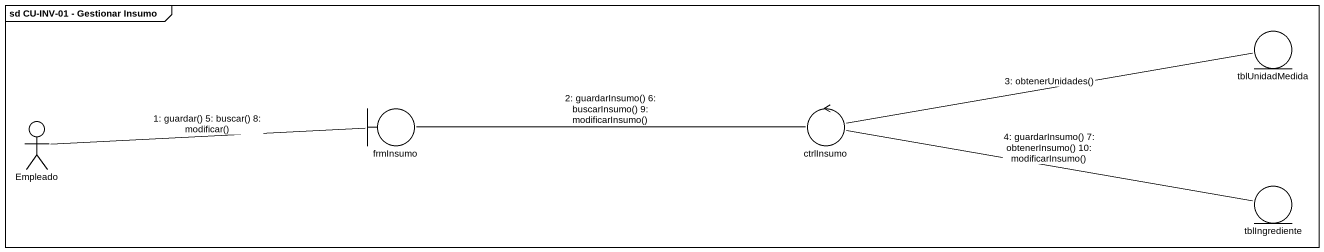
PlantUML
@startuml
mainframe sd CU-INV-01 - Gestionar Insumo
entity tblUnidadMedida
boundary frmInsumo
control ctrlInsumo
actor Empleado
entity tblIngrediente
frmInsumo -right- ctrlInsumo : 2: guardarInsumo() 6: buscarInsumo() 9: modificarInsumo()
ctrlInsumo -right- tblUnidadMedida : 3: obtenerUnidades()
ctrlInsumo -right- tblIngrediente : 4: guardarInsumo() 7: obtenerInsumo() 10: modificarInsumo()
Empleado -right- frmInsumo : 1: guardar() 5: buscar() 8: modificar()
@enduml
